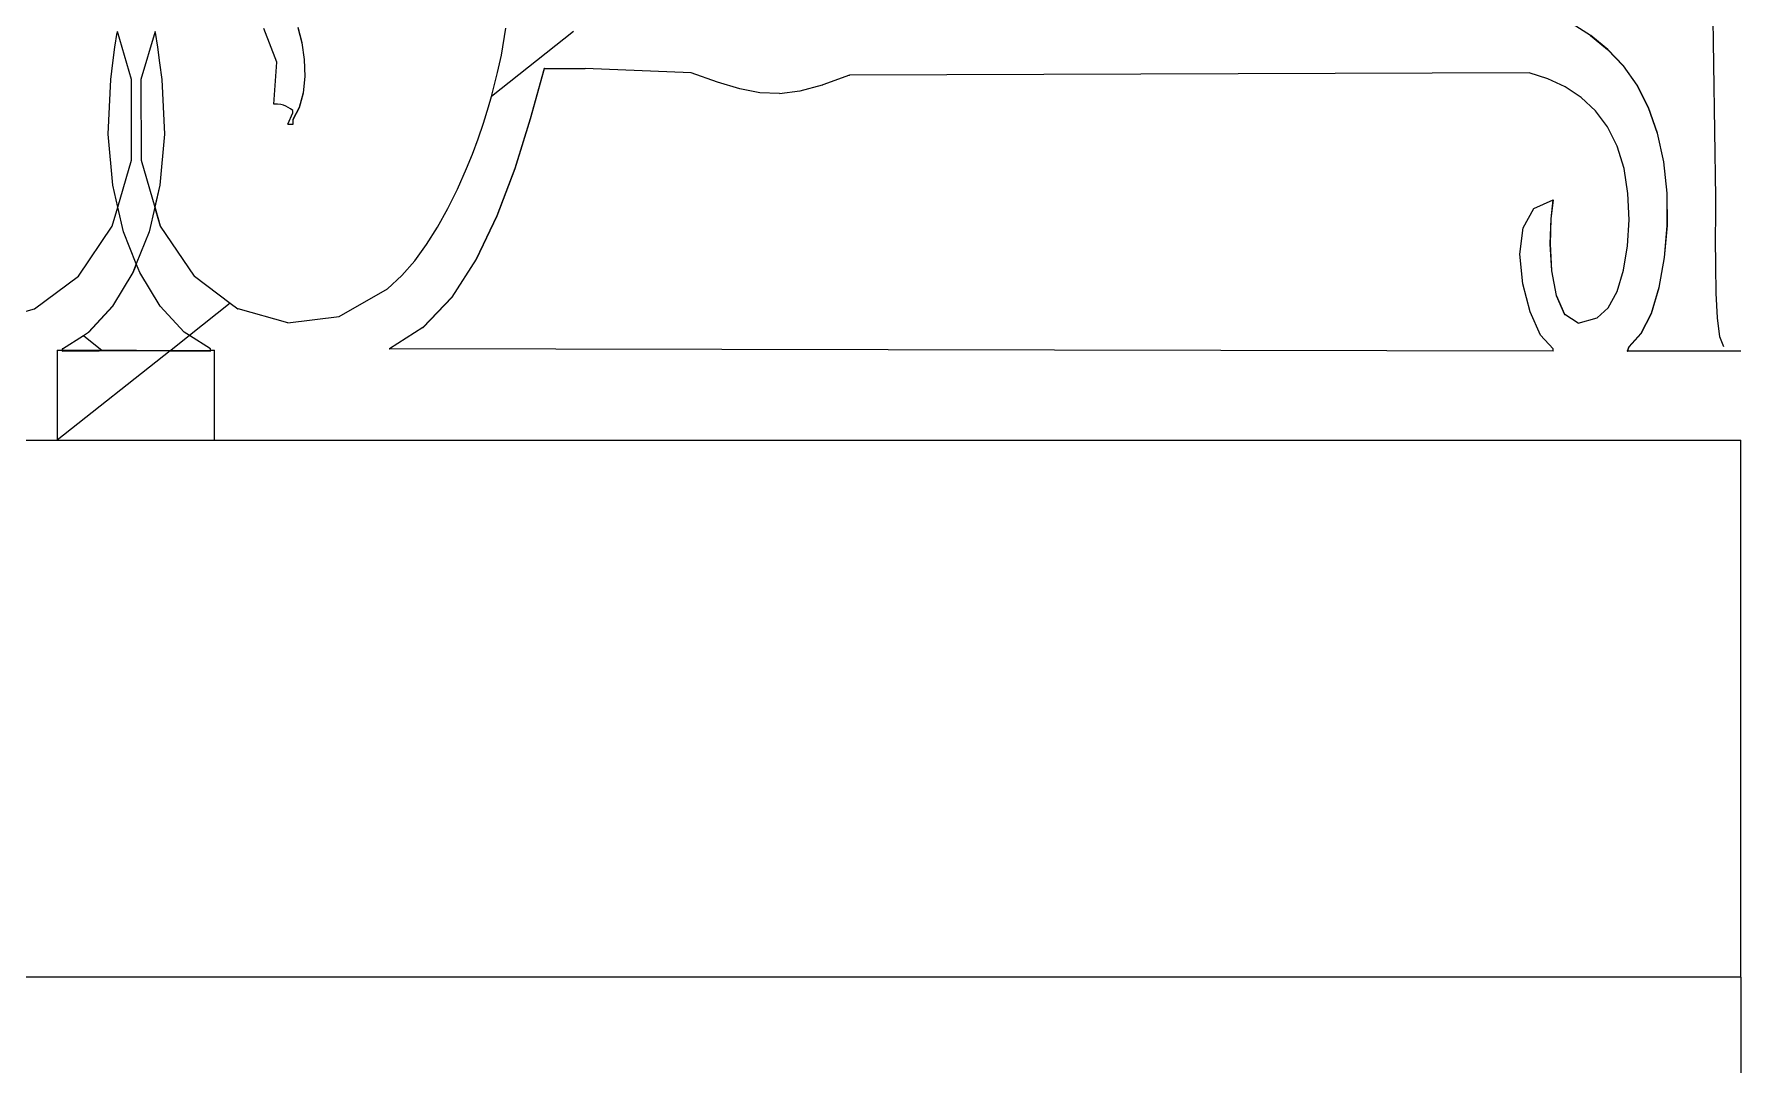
# Model space of a CAD drawing. Header units: inches. Extents: x -2812 to 9774, y -15726 to -746.
# Drawn here: x 3685.13 to 3701.02, y -9124.98 to -9115.38 of the extents above; entities that cross this region are included whole.
import ezdxf

# ---------------------------------------------------------------- set-up
doc = ezdxf.new("R2010")
doc.units = ezdxf.units.IN
doc.header["$LTSCALE"] = 17
doc.header["$MEASUREMENT"] = 0
doc.layers.add('OUTLINE', color=1, linetype='Continuous', lineweight=25)

msp = doc.modelspace()

# ---------------------------------------------------------------- linework, layer by layer
for p, q in [((3700.787, -9116.902), (3700.751, -9114.493)), ((3699.62, -9115.393), (3699.45, -9115.284)), ((3685.878, -9115.501), (3685.9, -9115.364)), ((3686.034, -9115.803), (3685.902, -9115.357)), ((3686.253, -9115.357), (3686.121, -9115.803)), ((3686.254, -9115.364), (3686.276, -9115.501)), ((3686.279, -9115.501), (3686.257, -9115.364)), ((3687.387, -9115.641), (3687.265, -9115.327)), ((3687.583, -9115.32), (3687.62, -9115.461)), ((3687.623, -9115.461), (3687.586, -9115.32)), ((3690.148, -9115.356), (3689.385, -9115.96)), ((3689.478, -9115.575), (3689.52, -9115.326)), ((3699.62, -9115.393), (3699.623, -9115.393)), ((3699.62, -9115.393), (3699.78, -9115.523)), ((3699.783, -9115.523), (3699.623, -9115.393)), ((3685.859, -9115.647), (3685.878, -9115.501)), ((3686.276, -9115.501), (3686.295, -9115.647)), ((3686.279, -9115.501), (3686.276, -9115.501)), ((3686.298, -9115.647), (3686.279, -9115.501)), ((3687.62, -9115.461), (3687.623, -9115.461)), ((3687.62, -9115.461), (3687.642, -9115.616)), ((3687.645, -9115.616), (3687.623, -9115.461)), ((3689.442, -9115.739), (3689.478, -9115.575)), ((3699.78, -9115.523), (3699.783, -9115.523)), ((3699.78, -9115.523), (3699.925, -9115.677)), ((3699.927, -9115.677), (3699.783, -9115.523)), ((3685.841, -9115.803), (3685.859, -9115.647)), ((3686.295, -9115.647), (3686.314, -9115.803)), ((3686.298, -9115.647), (3686.295, -9115.647)), ((3686.317, -9115.803), (3686.298, -9115.647)), ((3687.358, -9116.031), (3687.387, -9115.641)), ((3687.642, -9115.616), (3687.645, -9115.616)), ((3687.642, -9115.616), (3687.646, -9115.774)), ((3687.649, -9115.774), (3687.645, -9115.616)), ((3689.402, -9115.899), (3689.442, -9115.739)), ((3689.876, -9115.699), (3689.746, -9116.169)), ((3689.749, -9116.169), (3689.879, -9115.699)), ((3689.879, -9115.699), (3689.876, -9115.699)), ((3689.879, -9115.699), (3690.259, -9115.699)), ((3691.245, -9115.741), (3690.259, -9115.699)), ((3691.489, -9115.828), (3691.245, -9115.741)), ((3692.718, -9115.761), (3692.471, -9115.852)), ((3692.718, -9115.761), (3692.721, -9115.761)), ((3699.05, -9115.741), (3692.721, -9115.761)), ((3699.222, -9115.796), (3699.05, -9115.741)), ((3699.925, -9115.677), (3699.927, -9115.677)), ((3699.925, -9115.677), (3700.052, -9115.857)), ((3700.054, -9115.857), (3699.927, -9115.677)), ((3685.816, -9116.312), (3685.841, -9115.803)), ((3686.032, -9116.555), (3686.034, -9115.803)), ((3686.121, -9115.803), (3686.123, -9116.555)), ((3686.317, -9115.803), (3686.314, -9115.803)), ((3686.314, -9115.803), (3686.339, -9116.312)), ((3686.342, -9116.312), (3686.317, -9115.803)), ((3687.632, -9115.927), (3687.595, -9116.064)), ((3687.598, -9116.064), (3687.635, -9115.927)), ((3687.646, -9115.774), (3687.632, -9115.927)), ((3687.632, -9115.927), (3687.635, -9115.927)), ((3687.635, -9115.927), (3687.649, -9115.774)), ((3687.646, -9115.774), (3687.649, -9115.774)), ((3689.385, -9115.96), (3689.402, -9115.899)), ((3691.697, -9115.891), (3691.489, -9115.828)), ((3691.885, -9115.926), (3691.697, -9115.891)), ((3692.066, -9115.932), (3691.885, -9115.926)), ((3692.069, -9115.932), (3692.256, -9115.908)), ((3692.256, -9115.908), (3692.259, -9115.908)), ((3692.259, -9115.908), (3692.468, -9115.852)), ((3692.468, -9115.852), (3692.471, -9115.852)), ((3699.384, -9115.872), (3699.222, -9115.796)), ((3699.533, -9115.971), (3699.384, -9115.872)), ((3700.052, -9115.857), (3700.054, -9115.857)), ((3700.052, -9115.857), (3700.158, -9116.065)), ((3700.161, -9116.065), (3700.054, -9115.857)), ((3687.393, -9116.033), (3687.358, -9116.031)), ((3687.423, -9116.036), (3687.393, -9116.033)), ((3687.449, -9116.043), (3687.423, -9116.036)), ((3687.471, -9116.052), (3687.449, -9116.043)), ((3687.492, -9116.063), (3687.471, -9116.052)), ((3687.513, -9116.077), (3687.492, -9116.063)), ((3687.534, -9116.093), (3687.513, -9116.077)), ((3687.595, -9116.064), (3687.534, -9116.176)), ((3687.537, -9116.176), (3687.598, -9116.064)), ((3687.595, -9116.064), (3687.598, -9116.064)), ((3689.312, -9116.208), (3689.358, -9116.056)), ((3689.358, -9116.056), (3689.385, -9115.96)), ((3692.066, -9115.932), (3692.069, -9115.932)), ((3699.667, -9116.095), (3699.533, -9115.971)), ((3700.158, -9116.065), (3700.161, -9116.065)), ((3700.158, -9116.065), (3700.242, -9116.302)), ((3700.245, -9116.302), (3700.161, -9116.065)), ((3687.49, -9116.218), (3687.534, -9116.114)), ((3687.49, -9116.218), (3687.534, -9116.218)), ((3687.534, -9116.114), (3687.534, -9116.093)), ((3687.534, -9116.176), (3687.537, -9116.176)), ((3687.534, -9116.176), (3687.534, -9116.218)), ((3687.534, -9116.218), (3687.537, -9116.218)), ((3687.537, -9116.218), (3687.537, -9116.176)), ((3689.262, -9116.355), (3689.312, -9116.208)), ((3689.746, -9116.169), (3689.602, -9116.632)), ((3689.605, -9116.632), (3689.749, -9116.169)), ((3689.746, -9116.169), (3689.749, -9116.169)), ((3699.78, -9116.245), (3699.667, -9116.095)), ((3685.858, -9116.788), (3685.816, -9116.312)), ((3686.339, -9116.312), (3686.297, -9116.788)), ((3686.3, -9116.788), (3686.342, -9116.312)), ((3686.342, -9116.312), (3686.339, -9116.312)), ((3689.209, -9116.497), (3689.262, -9116.355)), ((3699.87, -9116.424), (3699.78, -9116.245)), ((3700.242, -9116.302), (3700.245, -9116.302)), ((3700.242, -9116.302), (3700.301, -9116.57)), ((3700.304, -9116.57), (3700.245, -9116.302)), ((3685.905, -9116.992), (3686.032, -9116.555)), ((3686.123, -9116.555), (3686.249, -9116.992)), ((3689.154, -9116.632), (3689.209, -9116.497)), ((3699.933, -9116.632), (3699.87, -9116.424)), ((3689.069, -9116.823), (3689.154, -9116.632)), ((3689.602, -9116.632), (3689.436, -9117.073)), ((3689.439, -9117.073), (3689.605, -9116.632)), ((3689.602, -9116.632), (3689.605, -9116.632)), ((3699.969, -9116.865), (3699.933, -9116.632)), ((3700.301, -9116.57), (3700.304, -9116.57)), ((3700.301, -9116.57), (3700.331, -9116.861)), ((3700.334, -9116.861), (3700.304, -9116.57)), ((3685.905, -9116.992), (3685.858, -9116.788)), ((3686.297, -9116.788), (3686.251, -9116.986)), ((3686.252, -9116.992), (3686.3, -9116.788)), ((3686.3, -9116.788), (3686.297, -9116.788)), ((3688.979, -9117.005), (3689.069, -9116.823)), ((3699.979, -9117.109), (3699.969, -9116.865)), ((3700.331, -9116.861), (3700.334, -9116.861)), ((3700.331, -9116.861), (3700.333, -9117.163)), ((3700.335, -9117.163), (3700.334, -9116.861)), ((3685.854, -9117.17), (3685.905, -9116.992)), ((3685.958, -9117.221), (3685.905, -9116.992)), ((3686.249, -9116.992), (3686.196, -9117.221)), ((3686.251, -9116.986), (3686.249, -9116.992)), ((3686.249, -9116.992), (3686.251, -9116.997)), ((3686.252, -9116.992), (3686.251, -9116.986)), ((3686.251, -9116.997), (3686.252, -9116.992)), ((3686.251, -9116.997), (3686.301, -9117.17)), ((3686.304, -9117.17), (3686.252, -9116.992)), ((3688.883, -9117.178), (3688.979, -9117.005)), ((3698.993, -9117.185), (3699.092, -9117.003)), ((3699.092, -9117.003), (3699.271, -9116.923)), ((3699.271, -9116.923), (3699.25, -9117.1)), ((3699.253, -9117.1), (3699.273, -9116.923)), ((3699.271, -9116.923), (3699.273, -9116.923)), ((3700.787, -9117.064), (3700.787, -9116.902)), ((3685.54, -9117.635), (3685.854, -9117.17)), ((3686.301, -9117.17), (3686.615, -9117.635)), ((3686.301, -9117.17), (3686.304, -9117.17)), ((3686.618, -9117.635), (3686.304, -9117.17)), ((3688.781, -9117.34), (3688.883, -9117.178)), ((3689.436, -9117.073), (3689.242, -9117.477)), ((3689.245, -9117.477), (3689.439, -9117.073)), ((3689.436, -9117.073), (3689.439, -9117.073)), ((3698.963, -9117.431), (3698.993, -9117.185)), ((3699.25, -9117.1), (3699.243, -9117.333)), ((3699.246, -9117.333), (3699.253, -9117.1)), ((3699.25, -9117.1), (3699.253, -9117.1)), ((3699.965, -9117.353), (3699.979, -9117.109)), ((3700.333, -9117.163), (3700.307, -9117.461)), ((3700.31, -9117.461), (3700.335, -9117.163)), ((3700.333, -9117.163), (3700.335, -9117.163)), ((3700.785, -9117.286), (3700.787, -9117.064)), ((3686.077, -9117.521), (3685.958, -9117.221)), ((3686.196, -9117.221), (3686.077, -9117.521)), ((3688.67, -9117.491), (3688.781, -9117.34)), ((3699.243, -9117.333), (3699.256, -9117.584)), ((3699.243, -9117.333), (3699.246, -9117.333)), ((3699.259, -9117.584), (3699.246, -9117.333)), ((3699.927, -9117.58), (3699.965, -9117.353)), ((3700.786, -9117.538), (3700.785, -9117.286)), ((3688.549, -9117.628), (3688.67, -9117.491)), ((3689.242, -9117.477), (3689.015, -9117.829)), ((3689.018, -9117.829), (3689.245, -9117.477)), ((3689.242, -9117.477), (3689.245, -9117.477)), ((3698.989, -9117.705), (3698.963, -9117.431)), ((3700.307, -9117.461), (3700.257, -9117.739)), ((3700.26, -9117.739), (3700.31, -9117.461)), ((3700.307, -9117.461), (3700.31, -9117.461)), ((3685.13, -9117.939), (3685.54, -9117.635)), ((3686.046, -9117.6), (3685.855, -9117.915)), ((3685.858, -9117.915), (3686.049, -9117.6)), ((3686.077, -9117.521), (3686.046, -9117.6)), ((3686.049, -9117.6), (3686.046, -9117.6)), ((3686.049, -9117.6), (3686.079, -9117.525)), ((3686.079, -9117.525), (3686.077, -9117.521)), ((3686.109, -9117.6), (3686.079, -9117.525)), ((3686.3, -9117.915), (3686.109, -9117.6)), ((3686.615, -9117.635), (3686.618, -9117.635)), ((3686.618, -9117.635), (3686.953, -9117.886)), ((3688.418, -9117.752), (3688.549, -9117.628)), ((3699.256, -9117.584), (3699.259, -9117.584)), ((3699.256, -9117.584), (3699.299, -9117.816)), ((3699.302, -9117.816), (3699.259, -9117.584)), ((3699.867, -9117.777), (3699.927, -9117.58)), ((3700.791, -9117.793), (3700.786, -9117.538)), ((3687.966, -9118.01), (3688.418, -9117.752)), ((3689.015, -9117.829), (3688.747, -9118.112)), ((3688.75, -9118.112), (3689.018, -9117.829)), ((3689.015, -9117.829), (3689.018, -9117.829)), ((3699.057, -9117.968), (3698.989, -9117.705)), ((3699.299, -9117.816), (3699.302, -9117.816)), ((3699.299, -9117.816), (3699.379, -9117.992)), ((3699.382, -9117.992), (3699.302, -9117.816)), ((3699.786, -9117.929), (3699.867, -9117.777)), ((3700.257, -9117.739), (3700.184, -9117.981)), ((3700.187, -9117.981), (3700.26, -9117.739)), ((3700.257, -9117.739), (3700.26, -9117.739)), ((3700.803, -9118.023), (3700.791, -9117.793)), ((3684.667, -9118.068), (3685.13, -9117.939)), ((3685.855, -9117.915), (3685.632, -9118.156)), ((3685.635, -9118.156), (3685.858, -9117.915)), ((3685.858, -9117.915), (3685.855, -9117.915)), ((3686.523, -9118.156), (3686.3, -9117.915)), ((3686.953, -9117.886), (3686.572, -9118.188)), ((3686.953, -9117.886), (3687.024, -9117.939)), ((3687.024, -9117.939), (3687.027, -9117.939)), ((3687.488, -9118.068), (3687.027, -9117.939)), ((3699.155, -9118.183), (3699.057, -9117.968)), ((3699.379, -9117.992), (3699.382, -9117.992)), ((3699.504, -9118.073), (3699.382, -9117.992)), ((3699.683, -9118.022), (3699.786, -9117.929)), ((3700.184, -9117.981), (3700.09, -9118.17)), ((3700.093, -9118.17), (3700.187, -9117.981)), ((3700.184, -9117.981), (3700.187, -9117.981)), ((3687.488, -9118.068), (3687.966, -9118.01)), ((3688.747, -9118.112), (3688.435, -9118.312)), ((3688.747, -9118.112), (3688.75, -9118.112)), ((3699.504, -9118.073), (3699.683, -9118.022)), ((3700.826, -9118.198), (3700.803, -9118.023)), ((3685.389, -9118.312), (3685.585, -9118.188)), ((3685.584, -9118.187), (3685.585, -9118.188)), ((3685.585, -9118.188), (3685.632, -9118.156)), ((3685.585, -9118.188), (3685.759, -9118.326)), ((3685.635, -9118.156), (3685.632, -9118.156)), ((3686.572, -9118.188), (3686.399, -9118.326)), ((3686.572, -9118.188), (3686.523, -9118.156)), ((3686.769, -9118.312), (3686.572, -9118.188)), ((3699.271, -9118.312), (3699.155, -9118.183)), ((3699.977, -9118.292), (3699.963, -9118.333)), ((3699.966, -9118.333), (3699.98, -9118.292)), ((3700.09, -9118.17), (3699.977, -9118.292)), ((3699.977, -9118.292), (3699.98, -9118.292)), ((3699.98, -9118.292), (3700.093, -9118.17)), ((3700.09, -9118.17), (3700.093, -9118.17)), ((3700.861, -9118.292), (3700.826, -9118.198)), ((3685.342, -9118.323), (3685.342, -9119.163)), ((3685.342, -9118.323), (3685.386, -9118.323)), ((3686.393, -9118.33), (3685.342, -9119.163)), ((3685.389, -9118.312), (3685.386, -9118.312)), ((3685.386, -9118.312), (3685.386, -9118.323)), ((3685.389, -9118.323), (3685.386, -9118.323)), ((3685.386, -9118.323), (3685.386, -9118.333)), ((3685.386, -9118.333), (3686.077, -9118.328)), ((3685.389, -9118.323), (3685.389, -9118.312)), ((3685.759, -9118.326), (3685.389, -9118.323)), ((3686.077, -9118.328), (3685.759, -9118.326)), ((3686.079, -9118.328), (3686.077, -9118.328)), ((3686.079, -9118.328), (3686.399, -9118.326)), ((3686.079, -9118.328), (3686.393, -9118.33)), ((3686.399, -9118.326), (3686.393, -9118.33)), ((3686.393, -9118.33), (3686.769, -9118.333)), ((3686.399, -9118.326), (3686.769, -9118.323)), ((3686.769, -9118.323), (3686.769, -9118.312)), ((3686.769, -9118.333), (3686.769, -9118.323)), ((3686.769, -9118.323), (3686.807, -9118.323)), ((3686.807, -9119.163), (3686.807, -9118.323)), ((3688.433, -9118.312), (3688.435, -9118.312)), ((3699.271, -9118.333), (3688.435, -9118.312)), ((3699.271, -9118.333), (3699.271, -9118.312)), ((3699.963, -9118.333), (3699.966, -9118.333)), ((3701.02, -9118.333), (3699.966, -9118.333)), ((3665.612, -9119.163), (3685.342, -9119.163)), ((3685.342, -9119.163), (3686.807, -9119.163)), ((3686.807, -9119.163), (3701.02, -9119.163))]:
    msp.add_line(p, q)
at = {"layer": 'OUTLINE'}
for p, q in [((3665.02, -9119.163), (3701.02, -9119.163)), ((3701.02, -9124.163), (3701.02, -9119.163)), ((3701.02, -9124.163), (3683.02, -9124.163)), ((3701.02, -9124.163), (3701.02, -9133.163))]:
    msp.add_line(p, q, dxfattribs=at)

doc.saveas('drawing.dxf')
